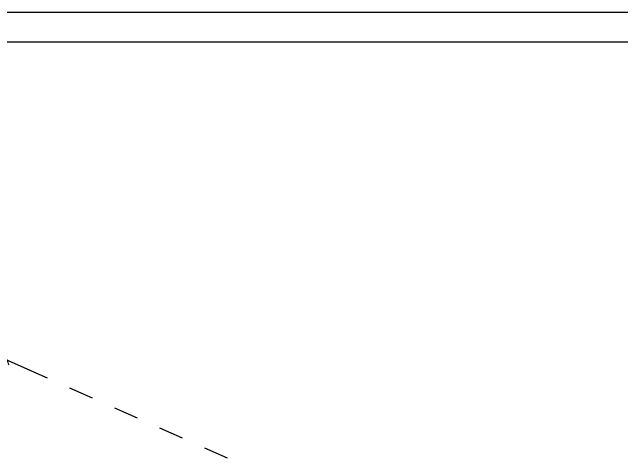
# Model space of a CAD drawing. Header units: millimetres. Extents: x 525387 to 527545, y 2235066 to 2235448.
# Drawn here: x 525543.05 to 525567.85, y 2235316.56 to 2235334.57 of the extents above; entities that cross this region are included whole.
import ezdxf

# ---------------------------------------------------------------- set-up
doc = ezdxf.new("R2010")
doc.units = ezdxf.units.MM
doc.linetypes.add('JIS_02_1.0', pattern=[2, 1, -1])
for name, color, linetype in [('auxiliar', 6, 'Continuous'), ('COTAS', 2, 'Continuous'), ('EJES', 1, 'Continuous')]:
    doc.layers.add(name, color=color, linetype=linetype)
doc.styles.get("Standard").update_dxf_attribs({"font": 'arial.ttf'})
doc.dimstyles.get("Standard").update_dxf_attribs({"dimtxt": 0.4, "dimasz": 0.3, "dimexe": 0.3, "dimexo": 0.2, "dimgap": 0.09, "dimtad": 0, "dimtih": 1, "dimtoh": 1, "dimzin": 0, "dimdsep": 46, "dimtxsty": 'Standard', "dimblk": 'ARCHTICK', "dimcen": 0.09, "dimclrd": 2, "dimclre": 1, "dimadec": 0, "dimazin": 0, "dimtfac": 1, "dimtofl": 0, "dimtmove": 0, "dimatfit": 3, "dimldrblk": 'ARCHTICK', "dimfxl": 1, "dimtolj": 1, "dimtzin": 0, "dimarcsym": 0})

# ---------------------------------------------------------------- blocks, each defined once
blk = doc.blocks.new('_ArchTick')
at = {"color": 0, "linetype": 'ByBlock', "lineweight": 0, "const_width": 0.15}
blk.add_lwpolyline([(-0.5, -0.5), (0.5, 0.5)], dxfattribs=at)
blk = doc.blocks.new('*D53')
at = {"layer": 'COTAS', "color": 2, "lineweight": -2, "transparency": 16777216}
for p, q in [((525542.846, 2235320.441), (525539.755, 2235313.498)), ((525536.402, 2235305.966), (525539.493, 2235312.909))]:
    blk.add_line(p, q, dxfattribs=at)
at = {"layer": 'COTAS', "color": 1, "lineweight": -2, "transparency": 16777216}
for p, q in [((525544.491, 2235319.709), (525542.572, 2235320.563)), ((525538.046, 2235305.234), (525536.128, 2235306.088))]:
    blk.add_line(p, q, dxfattribs=at)
at = {"layer": 'Defpoints', "color": 0, "transparency": 16777216}
for p in [(525542.846, 2235320.441), (525544.673, 2235319.628), (525538.229, 2235305.153)]:
    blk.add_point(p, dxfattribs=at)
at = {"layer": 'COTAS', "color": 2, "lineweight": -2, "transparency": 16777216, "xscale": 0.3, "yscale": 0.3, "zscale": 0.3}
for p, rotation in [((525542.846, 2235320.441), 65.99999999480156), ((525536.402, 2235305.966), 245.9999999948016)]:
    blk.add_blockref('_ArchTick', p, dxfattribs=dict(at, rotation=rotation))
at = {"layer": 'COTAS', "color": 0, "transparency": 16777216, "insert": (525539.624, 2235313.204), "char_height": 0.4, "attachment_point": 5}
blk.add_mtext('\\A1;15.85', dxfattribs=at)

msp = doc.modelspace()

# ---------------------------------------------------------------- linework, layer by layer
at = {"layer": 'auxiliar', "color": 1, "linetype": 'Continuous'}
for points in [[(525509.79, 2235334.567), (525689.79, 2235334.567), (525689.79, 2235214.567), (525509.79, 2235214.567)], [(525510.99, 2235333.367), (525688.59, 2235333.367), (525688.59, 2235215.767), (525510.99, 2235215.767)]]:
    msp.add_lwpolyline(points, close=True, dxfattribs=at)
at = {"layer": 'EJES', "linetype": 'JIS_02_1.0'}
msp.add_line((525582.856, 2235302.628), (525542.846, 2235320.442), dxfattribs=at)

# ---------------------------------------------------------------- dimensions: what is measured, and where the dimension line sits
at = {"layer": 'COTAS'}
dim = msp.add_aligned_dim(p1=(525538.22866, 2235305.15257), p2=(525544.6734, 2235319.6277), distance=2, dimstyle='Standard', dxfattribs=at)
dim.commit()
dim.dimension.update_dxf_attribs({"geometry": '*D53', "text_midpoint": (525539.62394, 2235313.20361)})

doc.saveas('drawing.dxf')
